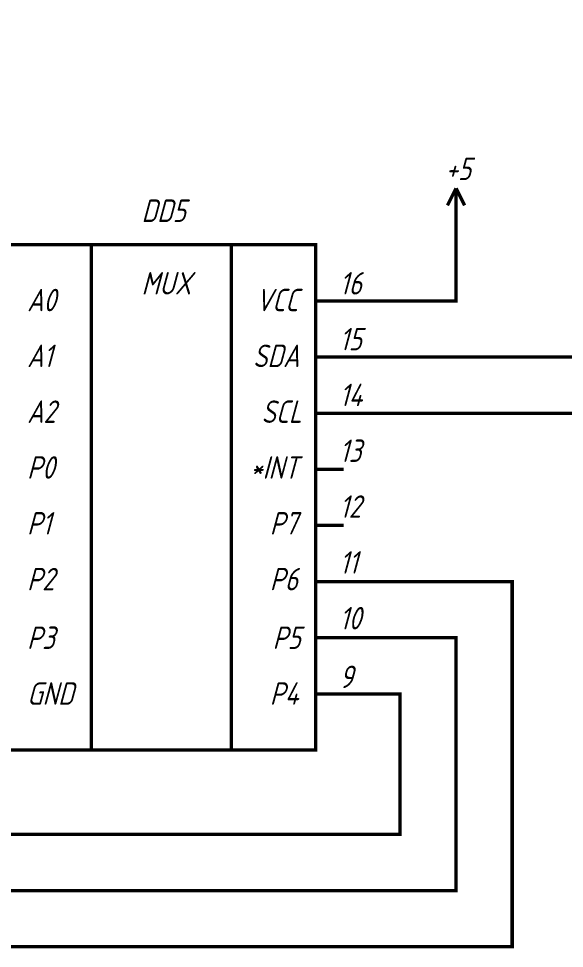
# Model space of a CAD drawing. Extents: x 260 to 1101, y 70 to 664.
# Drawn here: x 480.2 to 528.8, y 444.1 to 526.9 of the extents above; entities that cross this region are included whole.
import ezdxf

# ---------------------------------------------------------------- set-up
doc = ezdxf.new("R2010")
doc.units = 0
doc.header["$MEASUREMENT"] = 0
doc.layers.add('Sheet', color=255, linetype='CONTINUOUS')
doc.styles.add('GOST type A0', font='', dxfattribs={"oblique": 15, "height": 3.5})
doc.styles.get('GOST type A0').set_extended_font_data('GOST type A')

msp = doc.modelspace()

# ---------------------------------------------------------------- linework, layer by layer
at = {"layer": 'Sheet', "const_width": 0.3}
for points in [[(509.127, 491.785), (546.612, 491.785), (546.612, 586.788), (636.581, 586.788), (636.581, 456.788), (619.097, 456.788), (619.097, 456.788)], [(509.127, 496.787), (551.612, 496.787), (551.612, 581.786), (641.581, 581.786), (641.581, 461.79), (619.097, 461.79)], [(519.127, 511.823), (518.366, 510.301)], [(519.127, 511.823), (519.888, 510.301)], [(519.127, 509.291), (519.127, 511.823)], [(509.127, 501.788), (519.127, 501.788), (519.127, 509.291)], [(486.642, 506.79), (486.642, 461.79)], [(499.127, 506.79), (499.127, 461.79)], [(414.157, 501.788), (441.658, 501.788), (441.658, 454.287), (514.127, 454.287), (514.127, 466.792), (509.127, 466.792)], [(506.627, 501.788), (509.127, 501.788)], [(414.157, 496.787), (436.658, 496.787), (436.658, 449.285), (519.127, 449.285), (519.127, 471.793), (509.127, 471.793)], [(506.627, 496.787), (509.127, 496.787)], [(414.157, 491.785), (431.658, 491.785), (431.658, 444.284), (524.127, 444.284), (524.127, 476.795), (509.127, 476.795)], [(506.627, 491.785), (509.127, 491.785)], [(506.627, 486.783), (509.127, 486.783)], [(506.627, 481.797), (509.127, 481.797)], [(506.627, 476.795), (509.127, 476.795)], [(506.627, 471.793), (509.127, 471.793)], [(506.627, 466.792), (509.127, 466.792)]]:
    msp.add_lwpolyline(points, dxfattribs=at)
msp.add_lwpolyline([(479.142, 506.79), (506.627, 506.79), (506.627, 461.79), (479.142, 461.79), (479.142, 506.79)], close=True, dxfattribs=at)

# ---------------------------------------------------------------- texts
at = {"layer": 'Sheet', "style": 'GOST type A0', "oblique": 15}
for s, p in [('+5', (518.195, 512.553)), ('DD5', (491.114, 508.825)), ('MUX', (491.114, 502.363)), ('16', (508.754, 502.363)), ('A0', (480.928, 500.872)), ('VCC', (501.301, 500.872)), ('15', (508.754, 497.392)), ('A1', (480.928, 495.901)), ('SDA', (501.052, 495.901)), ('14', (508.754, 492.422)), ('A2', (480.928, 490.931)), ('SCL', (501.798, 490.931)), ('13', (508.754, 487.451)), ('P0', (480.928, 485.96)), ('*INT', (500.804, 485.96)), ('12', (508.754, 482.48)), ('P1', (480.928, 480.989)), ('P7', (502.543, 480.989)), ('11', (508.754, 477.51)), ('P2', (480.928, 476.018)), ('P6', (502.543, 476.018)), ('10', (508.754, 472.539)), ('P3', (480.928, 470.799)), ('P5', (502.792, 470.799)), ('9', (508.754, 467.32)), ('GND', (480.928, 465.828)), ('P4', (502.543, 465.828))]:
    msp.add_text(s, height=2, dxfattribs=at).set_placement(p)

doc.saveas('drawing.dxf')
